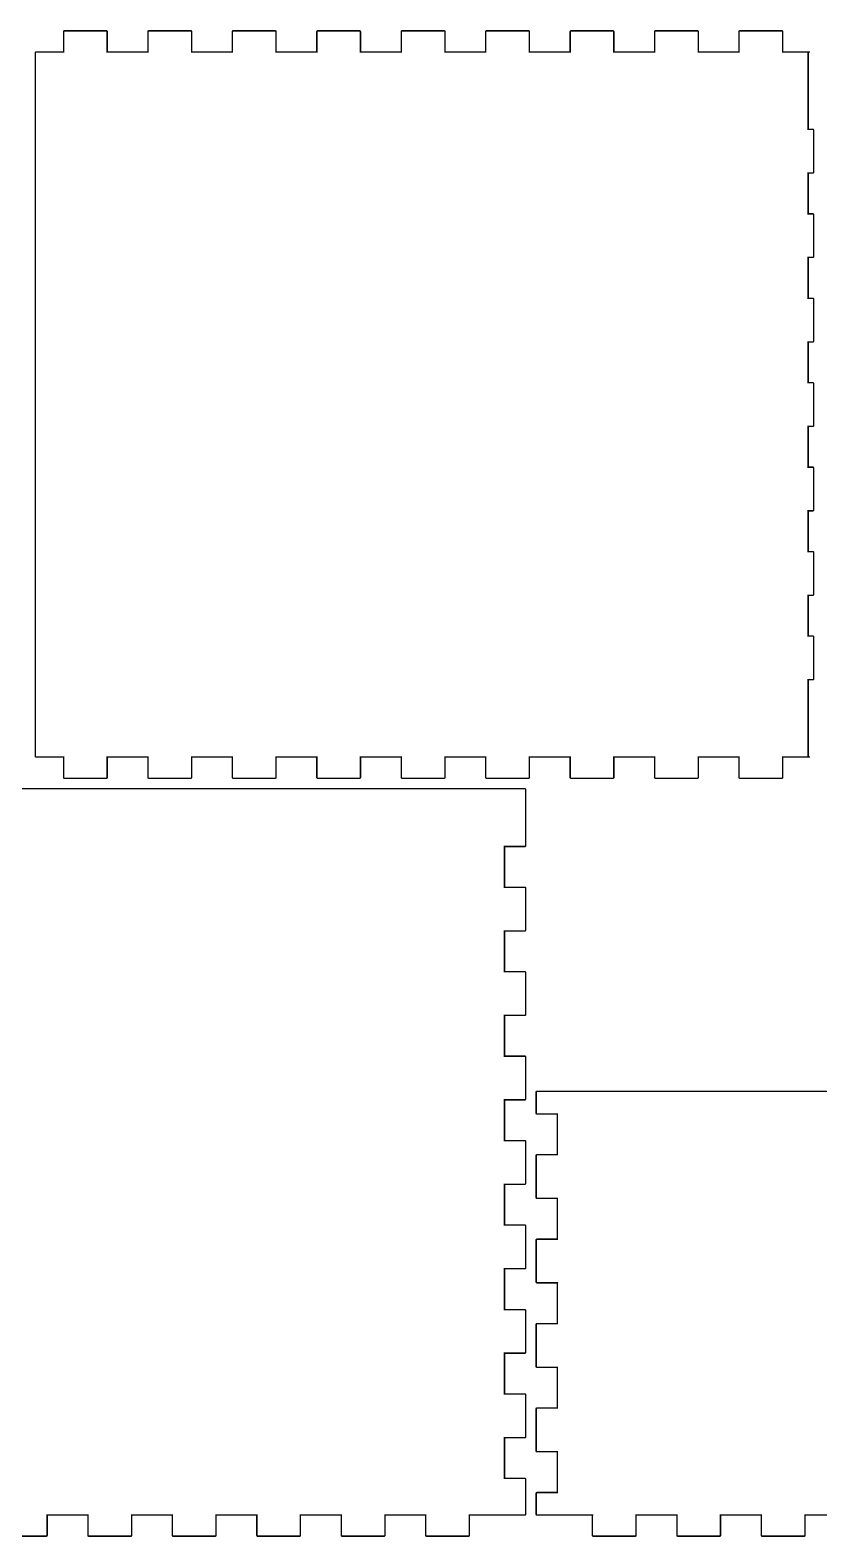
# Model space of a CAD drawing. Extents: x 1 to 736, y 1 to 227.
# Drawn here: x 351.9 to 464, y 12.6 to 226.7 of the extents above; entities that cross this region are included whole.
import ezdxf

# ---------------------------------------------------------------- set-up
doc = ezdxf.new("R2010")
doc.units = 0
doc.layers.get('0').update_dxf_attribs({"linetype": 'CONTINUOUS'})

msp = doc.modelspace()

# ---------------------------------------------------------------- linework, layer by layer
at = {"color": 0, "const_width": 0.2}
for points in [[(362.783, 226.642), (356.782, 226.642), (356.764, 226.642), (356.711, 226.613), (356.683, 226.559), (356.683, 226.541)], [(356.683, 226.541), (356.683, 223.541), (356.683, 223.559), (356.711, 223.613), (356.764, 223.642), (356.782, 223.642)], [(362.881, 223.541), (362.881, 226.541), (362.881, 226.559), (362.853, 226.613), (362.8, 226.642), (362.783, 226.642)], [(374.784, 226.642), (368.783, 226.642), (368.766, 226.642), (368.709, 226.613), (368.681, 226.559), (368.681, 226.541)], [(368.681, 226.541), (368.681, 223.541), (368.681, 223.559), (368.709, 223.613), (368.766, 223.642), (368.783, 223.642)], [(374.883, 223.541), (374.883, 226.541), (374.883, 226.559), (374.851, 226.613), (374.798, 226.642), (374.784, 226.642)], [(386.782, 226.642), (380.781, 226.642), (380.764, 226.642), (380.711, 226.613), (380.682, 226.559), (380.682, 226.541)], [(380.682, 226.541), (380.682, 223.541), (380.682, 223.559), (380.711, 223.613), (380.764, 223.642), (380.781, 223.642)], [(386.884, 223.541), (386.884, 226.541), (386.884, 226.559), (386.853, 226.613), (386.8, 226.642), (386.782, 226.642)], [(398.784, 226.642), (392.783, 226.642), (392.765, 226.642), (392.712, 226.613), (392.68, 226.559), (392.68, 226.541)], [(392.68, 226.541), (392.68, 223.541), (392.68, 223.559), (392.712, 223.613), (392.765, 223.642), (392.783, 223.642)], [(398.882, 223.541), (398.882, 226.541), (398.882, 226.559), (398.854, 226.613), (398.798, 226.642), (398.784, 226.642)], [(410.782, 226.642), (404.781, 226.642), (404.763, 226.642), (404.71, 226.613), (404.682, 226.559), (404.682, 226.541)], [(404.682, 226.541), (404.682, 223.541), (404.682, 223.559), (404.71, 223.613), (404.763, 223.642), (404.781, 223.642)], [(410.884, 223.541), (410.884, 226.541), (410.884, 226.559), (410.852, 226.613), (410.799, 226.642), (410.782, 226.642)], [(422.783, 226.642), (416.782, 226.642), (416.765, 226.642), (416.712, 226.613), (416.68, 226.559), (416.68, 226.541)], [(416.68, 226.541), (416.68, 223.541), (416.68, 223.559), (416.712, 223.613), (416.765, 223.642), (416.782, 223.642)], [(422.882, 223.541), (422.882, 226.541), (422.882, 226.559), (422.854, 226.613), (422.797, 226.642), (422.783, 226.642)], [(434.781, 226.642), (428.784, 226.642), (428.763, 226.642), (428.71, 226.613), (428.681, 226.559), (428.681, 226.541)], [(428.681, 226.541), (428.681, 223.541), (428.681, 223.559), (428.71, 223.613), (428.763, 223.642), (428.784, 223.642)], [(434.883, 223.541), (434.883, 226.541), (434.883, 226.559), (434.852, 226.613), (434.799, 226.642), (434.781, 226.642)], [(446.782, 226.642), (440.782, 226.642), (440.764, 226.642), (440.711, 226.613), (440.683, 226.559), (440.683, 226.541)], [(440.683, 226.541), (440.683, 223.541), (440.683, 223.559), (440.711, 223.613), (440.764, 223.642), (440.782, 223.642)], [(446.881, 223.541), (446.881, 226.541), (446.881, 226.559), (446.853, 226.613), (446.8, 226.642), (446.782, 226.642)], [(458.78, 226.642), (452.783, 226.642), (452.766, 226.642), (452.709, 226.613), (452.681, 226.559), (452.681, 226.541)], [(452.681, 226.541), (452.681, 223.541), (452.681, 223.559), (452.709, 223.613), (452.766, 223.642), (452.783, 223.642)], [(458.883, 223.541), (458.883, 226.541), (458.883, 226.559), (458.851, 226.613), (458.798, 226.642), (458.78, 226.642)], [(352.781, 223.642), (352.764, 223.642), (352.71, 223.613), (352.681, 223.559), (352.681, 223.541)], [(352.681, 223.541), (352.681, 123.541)], [(356.782, 223.642), (352.781, 223.642)], [(368.783, 223.642), (362.783, 223.642)], [(362.783, 223.642), (362.8, 223.642), (362.853, 223.613), (362.881, 223.559), (362.881, 223.541)], [(380.781, 223.642), (374.784, 223.642)], [(374.784, 223.642), (374.798, 223.642), (374.851, 223.613), (374.883, 223.559), (374.883, 223.541)], [(392.783, 223.642), (386.782, 223.642)], [(386.782, 223.642), (386.8, 223.642), (386.853, 223.613), (386.884, 223.559), (386.884, 223.541)], [(404.781, 223.642), (398.784, 223.642)], [(398.784, 223.642), (398.798, 223.642), (398.854, 223.613), (398.882, 223.559), (398.882, 223.541)], [(416.782, 223.642), (410.782, 223.642)], [(410.782, 223.642), (410.799, 223.642), (410.852, 223.613), (410.884, 223.559), (410.884, 223.541)], [(428.784, 223.642), (422.783, 223.642)], [(422.783, 223.642), (422.797, 223.642), (422.854, 223.613), (422.882, 223.559), (422.882, 223.541)], [(440.782, 223.642), (434.781, 223.642)], [(434.781, 223.642), (434.799, 223.642), (434.852, 223.613), (434.883, 223.559), (434.883, 223.541)], [(452.783, 223.642), (446.782, 223.642)], [(446.782, 223.642), (446.8, 223.642), (446.853, 223.613), (446.881, 223.559), (446.881, 223.541)], [(462.781, 223.642), (458.78, 223.642)], [(458.78, 223.642), (458.798, 223.642), (458.851, 223.613), (458.883, 223.559), (458.883, 223.541)], [(462.502, 223.541), (462.502, 223.559), (462.47, 223.613), (462.418, 223.642), (462.4, 223.642)], [(462.4, 223.642), (462.781, 223.642)], [(462.502, 212.542), (462.502, 223.541)], [(463.176, 212.642), (462.4, 212.642), (462.418, 212.642), (462.47, 212.614), (462.502, 212.56), (462.502, 212.542)], [(463.278, 206.542), (463.278, 212.542), (463.278, 212.56), (463.247, 212.614), (463.194, 212.642), (463.176, 212.642)], [(462.502, 206.542), (462.502, 206.525), (462.47, 206.471), (462.418, 206.441), (462.4, 206.441)], [(462.4, 206.441), (463.176, 206.441), (463.194, 206.441), (463.247, 206.471), (463.278, 206.525), (463.278, 206.542)], [(462.502, 200.542), (462.502, 206.542)], [(463.176, 200.642), (462.4, 200.642), (462.418, 200.642), (462.47, 200.613), (462.502, 200.56), (462.502, 200.542)], [(463.278, 194.542), (463.278, 200.542), (463.278, 200.56), (463.247, 200.613), (463.194, 200.642), (463.176, 200.642)], [(462.502, 194.542), (462.502, 194.525), (462.47, 194.472), (462.418, 194.441), (462.4, 194.441)], [(462.4, 194.441), (463.176, 194.441), (463.194, 194.441), (463.247, 194.472), (463.278, 194.525), (463.278, 194.542)], [(462.502, 188.542), (462.502, 194.542)], [(463.176, 188.642), (462.4, 188.642), (462.418, 188.642), (462.47, 188.613), (462.502, 188.56), (462.502, 188.542)], [(463.278, 182.542), (463.278, 188.542), (463.278, 188.56), (463.247, 188.613), (463.194, 188.642), (463.176, 188.642)], [(462.502, 182.542), (462.502, 182.525), (462.47, 182.471), (462.418, 182.441), (462.4, 182.441)], [(462.4, 182.441), (463.176, 182.441), (463.194, 182.441), (463.247, 182.471), (463.278, 182.525), (463.278, 182.542)], [(462.502, 176.542), (462.502, 182.542)], [(463.176, 176.643), (462.4, 176.643), (462.418, 176.643), (462.47, 176.614), (462.502, 176.56), (462.502, 176.542)], [(463.278, 170.542), (463.278, 176.542), (463.278, 176.56), (463.247, 176.614), (463.194, 176.643), (463.176, 176.643)], [(462.502, 170.542), (462.502, 170.525), (462.47, 170.472), (462.418, 170.441), (462.4, 170.441)], [(462.4, 170.441), (463.176, 170.441), (463.194, 170.441), (463.247, 170.472), (463.278, 170.525), (463.278, 170.542)], [(462.502, 164.542), (462.502, 170.542)], [(463.176, 164.642), (462.4, 164.642), (462.418, 164.642), (462.47, 164.614), (462.502, 164.56), (462.502, 164.542)], [(463.278, 158.542), (463.278, 164.542), (463.278, 164.56), (463.247, 164.614), (463.194, 164.642), (463.176, 164.642)], [(462.502, 158.542), (462.502, 158.525), (462.47, 158.472), (462.418, 158.441), (462.4, 158.441)], [(462.4, 158.441), (463.176, 158.441), (463.194, 158.441), (463.247, 158.472), (463.278, 158.525), (463.278, 158.542)], [(462.502, 152.542), (462.502, 158.542)], [(463.176, 152.643), (462.4, 152.643), (462.418, 152.643), (462.47, 152.613), (462.502, 152.56), (462.502, 152.542)], [(463.278, 146.542), (463.278, 152.542), (463.278, 152.56), (463.247, 152.613), (463.194, 152.643), (463.176, 152.643)], [(462.502, 146.542), (462.502, 146.526), (462.47, 146.472), (462.418, 146.441), (462.4, 146.441)], [(462.4, 146.441), (463.176, 146.441), (463.194, 146.441), (463.247, 146.472), (463.278, 146.526), (463.278, 146.542)], [(462.502, 140.542), (462.502, 146.542)], [(463.176, 140.643), (462.4, 140.643), (462.418, 140.643), (462.47, 140.614), (462.502, 140.56), (462.502, 140.542)], [(463.278, 134.542), (463.278, 140.542), (463.278, 140.56), (463.247, 140.614), (463.194, 140.643), (463.176, 140.643)], [(462.502, 134.542), (462.502, 134.525), (462.47, 134.472), (462.418, 134.441), (462.4, 134.441)], [(462.4, 134.441), (463.176, 134.441), (463.194, 134.441), (463.247, 134.472), (463.278, 134.525), (463.278, 134.542)], [(462.502, 123.542), (462.502, 134.542)], [(352.681, 123.541), (352.681, 123.524), (352.71, 123.471), (352.764, 123.44), (352.781, 123.44)], [(352.781, 123.442), (356.782, 123.442)], [(356.782, 123.442), (356.764, 123.442), (356.711, 123.472), (356.683, 123.526), (356.683, 123.542)], [(356.683, 123.542), (356.683, 120.542), (356.683, 120.526), (356.711, 120.472), (356.764, 120.442), (356.782, 120.442)], [(362.881, 120.542), (362.881, 123.542), (362.881, 123.526), (362.853, 123.472), (362.8, 123.442), (362.783, 123.442)], [(362.783, 123.442), (368.783, 123.442)], [(368.783, 123.442), (368.766, 123.442), (368.709, 123.472), (368.681, 123.526), (368.681, 123.542)], [(368.681, 123.542), (368.681, 120.542), (368.681, 120.526), (368.709, 120.472), (368.766, 120.442), (368.783, 120.442)], [(374.883, 120.542), (374.883, 123.542), (374.883, 123.526), (374.851, 123.472), (374.798, 123.442), (374.784, 123.442)], [(374.784, 123.442), (380.781, 123.442)], [(380.781, 123.442), (380.764, 123.442), (380.711, 123.472), (380.682, 123.526), (380.682, 123.542)], [(380.682, 123.542), (380.682, 120.542), (380.682, 120.526), (380.711, 120.472), (380.764, 120.442), (380.781, 120.442)], [(386.884, 120.542), (386.884, 123.542), (386.884, 123.526), (386.853, 123.472), (386.8, 123.442), (386.782, 123.442)], [(386.782, 123.442), (392.783, 123.442)], [(392.783, 123.442), (392.765, 123.442), (392.712, 123.472), (392.68, 123.526), (392.68, 123.542)], [(392.68, 123.542), (392.68, 120.542), (392.68, 120.526), (392.712, 120.472), (392.765, 120.442), (392.783, 120.442)], [(398.882, 120.542), (398.882, 123.542), (398.882, 123.526), (398.854, 123.472), (398.798, 123.442), (398.784, 123.442)], [(398.784, 123.442), (404.781, 123.442)], [(404.781, 123.442), (404.763, 123.442), (404.71, 123.472), (404.682, 123.526), (404.682, 123.542)], [(404.682, 123.542), (404.682, 120.542), (404.682, 120.526), (404.71, 120.472), (404.763, 120.442), (404.781, 120.442)], [(410.884, 120.542), (410.884, 123.542), (410.884, 123.526), (410.852, 123.472), (410.799, 123.442), (410.782, 123.442)], [(410.782, 123.442), (416.782, 123.442)], [(416.782, 123.442), (416.765, 123.442), (416.712, 123.472), (416.68, 123.526), (416.68, 123.542)], [(416.68, 123.542), (416.68, 120.542), (416.68, 120.526), (416.712, 120.472), (416.765, 120.442), (416.782, 120.442)], [(422.882, 120.542), (422.882, 123.542), (422.882, 123.526), (422.854, 123.472), (422.797, 123.442), (422.783, 123.442)], [(422.783, 123.442), (428.784, 123.442)], [(428.784, 123.442), (428.763, 123.442), (428.71, 123.472), (428.681, 123.526), (428.681, 123.542)], [(428.681, 123.542), (428.681, 120.542), (428.681, 120.526), (428.71, 120.472), (428.763, 120.442), (428.784, 120.442)], [(434.883, 120.542), (434.883, 123.542), (434.883, 123.526), (434.852, 123.472), (434.799, 123.442), (434.781, 123.442)], [(434.781, 123.442), (440.782, 123.442)], [(440.782, 123.442), (440.764, 123.442), (440.711, 123.472), (440.683, 123.526), (440.683, 123.542)], [(440.683, 123.542), (440.683, 120.542), (440.683, 120.526), (440.711, 120.472), (440.764, 120.442), (440.782, 120.442)], [(446.881, 120.542), (446.881, 123.542), (446.881, 123.526), (446.853, 123.472), (446.8, 123.442), (446.782, 123.442)], [(446.782, 123.442), (452.783, 123.442)], [(452.783, 123.442), (452.766, 123.442), (452.709, 123.472), (452.681, 123.526), (452.681, 123.542)], [(452.681, 123.542), (452.681, 120.542), (452.681, 120.526), (452.709, 120.472), (452.766, 120.442), (452.783, 120.442)], [(458.883, 120.542), (458.883, 123.542), (458.883, 123.526), (458.851, 123.472), (458.798, 123.442), (458.78, 123.442)], [(458.78, 123.442), (462.781, 123.442)], [(462.781, 123.442), (462.4, 123.442), (462.418, 123.442), (462.47, 123.472), (462.502, 123.526), (462.502, 123.542)], [(356.782, 120.442), (362.783, 120.442), (362.8, 120.442), (362.853, 120.472), (362.881, 120.526), (362.881, 120.542)], [(368.783, 120.442), (374.784, 120.442), (374.798, 120.442), (374.851, 120.472), (374.883, 120.526), (374.883, 120.542)], [(380.781, 120.442), (386.782, 120.442), (386.8, 120.442), (386.853, 120.472), (386.884, 120.526), (386.884, 120.542)], [(392.783, 120.442), (398.784, 120.442), (398.798, 120.442), (398.854, 120.472), (398.882, 120.526), (398.882, 120.542)], [(404.781, 120.442), (410.782, 120.442), (410.799, 120.442), (410.852, 120.472), (410.884, 120.526), (410.884, 120.542)], [(416.782, 120.442), (422.783, 120.442), (422.797, 120.442), (422.854, 120.472), (422.882, 120.526), (422.882, 120.542)], [(428.784, 120.442), (434.781, 120.442), (434.799, 120.442), (434.852, 120.472), (434.883, 120.526), (434.883, 120.542)], [(440.782, 120.442), (446.782, 120.442), (446.8, 120.442), (446.853, 120.472), (446.881, 120.526), (446.881, 120.542)], [(452.783, 120.442), (458.78, 120.442), (458.798, 120.442), (458.851, 120.472), (458.883, 120.526), (458.883, 120.542)], [(419.248, 118.941), (319.249, 118.941)], [(422.25, 118.941), (419.248, 118.941)], [(422.349, 115.841), (422.349, 118.841), (422.349, 118.859), (422.321, 118.912), (422.264, 118.941), (422.25, 118.941)], [(422.349, 110.841), (422.349, 115.841)], [(419.35, 104.841), (419.35, 110.841), (419.35, 110.824), (419.319, 110.771), (419.266, 110.74), (419.248, 110.74)], [(419.248, 110.74), (422.25, 110.74), (422.264, 110.74), (422.321, 110.771), (422.349, 110.824), (422.349, 110.841)], [(422.25, 104.942), (419.248, 104.942), (419.266, 104.942), (419.319, 104.913), (419.35, 104.859), (419.35, 104.841)], [(422.349, 104.841), (422.349, 104.859), (422.321, 104.913), (422.264, 104.942), (422.25, 104.942)], [(422.349, 98.8413), (422.349, 104.841)], [(419.35, 92.8412), (419.35, 98.8413), (419.35, 98.8247), (419.319, 98.7707), (419.266, 98.7407), (419.248, 98.7407)], [(419.248, 98.7407), (422.25, 98.7407), (422.264, 98.7407), (422.321, 98.7707), (422.349, 98.8247), (422.349, 98.8413)], [(422.25, 92.9418), (419.248, 92.9418), (419.266, 92.9418), (419.319, 92.9128), (419.35, 92.8592), (419.35, 92.8412)], [(422.349, 92.8412), (422.349, 92.8592), (422.321, 92.9128), (422.264, 92.9418), (422.25, 92.9418)], [(422.349, 86.8412), (422.349, 92.8412)], [(419.35, 80.8411), (419.35, 86.8412), (419.35, 86.8246), (419.319, 86.771), (419.266, 86.7406), (419.248, 86.7406)], [(419.248, 86.7406), (422.25, 86.7406), (422.264, 86.7406), (422.321, 86.771), (422.349, 86.8246), (422.349, 86.8412)], [(422.25, 80.9417), (419.248, 80.9417), (419.266, 80.9417), (419.319, 80.9128), (419.35, 80.8591), (419.35, 80.8411)], [(422.349, 80.8411), (422.349, 80.8591), (422.321, 80.9128), (422.264, 80.9417), (422.25, 80.9417)], [(422.349, 74.8411), (422.349, 80.8411)], [(419.35, 68.8414), (419.35, 74.8411), (419.35, 74.8249), (419.319, 74.7709), (419.266, 74.7406), (419.248, 74.7406)], [(419.248, 74.7406), (422.25, 74.7406), (422.264, 74.7406), (422.321, 74.7709), (422.349, 74.8249), (422.349, 74.8411)], [(426.949, 75.9425), (423.951, 75.9425), (423.933, 75.9425), (423.877, 75.9135), (423.848, 75.8596), (423.848, 75.8416)], [(423.848, 75.8416), (423.848, 72.8416)], [(526.948, 75.9425), (426.949, 75.9425)], [(423.848, 72.8416), (423.848, 72.8253), (423.877, 72.7714), (423.933, 72.741), (423.951, 72.741)], [(423.951, 72.741), (426.949, 72.741), (426.932, 72.741), (426.879, 72.7714), (426.847, 72.8253), (426.847, 72.8416)], [(426.847, 72.8416), (426.847, 66.8419), (426.847, 66.8595), (426.879, 66.9135), (426.932, 66.9424), (426.949, 66.9424)], [(422.25, 68.9419), (419.248, 68.9419), (419.266, 68.9419), (419.319, 68.913), (419.35, 68.859), (419.35, 68.8414)], [(422.349, 68.8414), (422.349, 68.859), (422.321, 68.913), (422.264, 68.9419), (422.25, 68.9419)], [(422.349, 62.8414), (422.349, 68.8414)], [(426.949, 66.9424), (423.951, 66.9424), (423.933, 66.9424), (423.877, 66.9135), (423.848, 66.8595), (423.848, 66.8419)], [(423.848, 66.8419), (423.848, 60.8418)], [(419.35, 56.8413), (419.35, 62.8414), (419.35, 62.8248), (419.319, 62.7712), (419.266, 62.7408), (419.248, 62.7408)], [(419.248, 62.7408), (422.25, 62.7408), (422.264, 62.7408), (422.321, 62.7712), (422.349, 62.8248), (422.349, 62.8414)], [(423.848, 60.8418), (423.848, 60.8252), (423.877, 60.7716), (423.933, 60.7413), (423.951, 60.7413)], [(423.951, 60.7413), (426.949, 60.7413), (426.932, 60.7413), (426.879, 60.7716), (426.847, 60.8252), (426.847, 60.8418)], [(426.847, 60.8418), (426.847, 54.8418), (426.847, 54.8598), (426.879, 54.9134), (426.932, 54.9423), (426.949, 54.9423)], [(422.25, 56.9419), (419.248, 56.9419), (419.266, 56.9419), (419.319, 56.9129), (419.35, 56.8593), (419.35, 56.8413)], [(422.349, 56.8413), (422.349, 56.8593), (422.321, 56.9129), (422.264, 56.9419), (422.25, 56.9419)], [(422.349, 50.8413), (422.349, 56.8413)], [(426.949, 54.9423), (423.951, 54.9423), (423.933, 54.9423), (423.877, 54.9134), (423.848, 54.8598), (423.848, 54.8418)], [(423.848, 54.8418), (423.848, 48.8417)], [(419.35, 44.8412), (419.35, 50.8413), (419.35, 50.8247), (419.319, 50.7711), (419.266, 50.7407), (419.248, 50.7407)], [(419.248, 50.7407), (422.25, 50.7407), (422.264, 50.7407), (422.321, 50.7711), (422.349, 50.8247), (422.349, 50.8413)], [(423.848, 48.8417), (423.848, 48.8251), (423.877, 48.7715), (423.933, 48.7412), (423.951, 48.7412)], [(423.951, 48.7412), (426.949, 48.7412), (426.932, 48.7412), (426.879, 48.7715), (426.847, 48.8251), (426.847, 48.8417)], [(426.847, 48.8417), (426.847, 42.8417), (426.847, 42.8597), (426.879, 42.9137), (426.932, 42.9426), (426.949, 42.9426)], [(422.25, 44.9421), (419.248, 44.9421), (419.266, 44.9421), (419.319, 44.9132), (419.35, 44.8592), (419.35, 44.8412)], [(422.349, 44.8412), (422.349, 44.8592), (422.321, 44.9132), (422.264, 44.9421), (422.25, 44.9421)], [(422.349, 38.8415), (422.349, 44.8412)], [(426.949, 42.9426), (423.951, 42.9426), (423.933, 42.9426), (423.877, 42.9137), (423.848, 42.8597), (423.848, 42.8417)], [(423.848, 42.8417), (423.848, 36.842)], [(419.35, 32.8414), (419.35, 38.8415), (419.35, 38.825), (419.319, 38.771), (419.266, 38.7406), (419.248, 38.7406)], [(419.248, 38.7406), (422.25, 38.7406), (422.264, 38.7406), (422.321, 38.771), (422.349, 38.825), (422.349, 38.8415)], [(423.848, 36.842), (423.848, 36.8254), (423.877, 36.7714), (423.933, 36.7411), (423.951, 36.7411)], [(423.951, 36.7411), (426.949, 36.7411), (426.932, 36.7411), (426.879, 36.7714), (426.847, 36.8254), (426.847, 36.842)], [(426.847, 36.842), (426.847, 30.8419), (426.847, 30.8598), (426.879, 30.9135), (426.932, 30.9425), (426.949, 30.9425)], [(422.25, 32.942), (419.248, 32.942), (419.266, 32.942), (419.319, 32.9131), (419.35, 32.8593), (419.35, 32.8414)], [(422.349, 32.8414), (422.349, 32.8593), (422.321, 32.9131), (422.264, 32.942), (422.25, 32.942)], [(422.349, 26.8414), (422.349, 32.8414)], [(426.949, 30.9425), (423.951, 30.9425), (423.933, 30.9425), (423.877, 30.9135), (423.848, 30.8598), (423.848, 30.8419)], [(423.848, 30.8419), (423.848, 24.8419)], [(419.35, 20.8414), (419.35, 26.8414), (419.35, 26.8249), (419.319, 26.7711), (419.266, 26.7408), (419.248, 26.7408)], [(419.248, 26.7408), (422.25, 26.7408), (422.264, 26.7408), (422.321, 26.7711), (422.349, 26.8249), (422.349, 26.8414)], [(423.848, 24.8419), (423.848, 24.8254), (423.877, 24.7716), (423.933, 24.7413), (423.951, 24.7413)], [(423.951, 24.7413), (426.949, 24.7413), (426.932, 24.7413), (426.879, 24.7716), (426.847, 24.8254), (426.847, 24.8419)], [(426.847, 24.8419), (426.847, 18.8419), (426.847, 18.8598), (426.879, 18.9136), (426.932, 18.9425), (426.949, 18.9425)], [(422.25, 20.9421), (419.248, 20.9421), (419.266, 20.9421), (419.319, 20.9131), (419.35, 20.8594), (419.35, 20.8414)], [(422.349, 20.8414), (422.349, 20.8594), (422.321, 20.9131), (422.264, 20.9421), (422.25, 20.9421)], [(422.349, 15.8419), (422.349, 20.8414)], [(426.949, 18.9425), (423.951, 18.9425), (423.933, 18.9425), (423.877, 18.9136), (423.848, 18.8598), (423.848, 18.8419)], [(423.848, 18.8419), (423.848, 15.8419)], [(354.351, 12.8419), (354.351, 15.8419), (354.351, 15.8254), (354.319, 15.7716), (354.266, 15.7413), (354.249, 15.7413)], [(354.249, 15.7413), (360.25, 15.7413)], [(360.25, 15.7413), (360.232, 15.7413), (360.179, 15.7716), (360.147, 15.8254), (360.147, 15.8419)], [(360.147, 15.8419), (360.147, 12.8419), (360.147, 12.8254), (360.179, 12.7716), (360.232, 12.7413), (360.25, 12.7413)], [(366.349, 12.8419), (366.349, 15.8419), (366.349, 15.8254), (366.321, 15.7716), (366.264, 15.7413), (366.25, 15.7413)], [(366.25, 15.7413), (372.251, 15.7413)], [(372.251, 15.7413), (372.23, 15.7413), (372.177, 15.7716), (372.149, 15.8254), (372.149, 15.8419)], [(372.149, 15.8419), (372.149, 12.8419), (372.149, 12.8254), (372.177, 12.7716), (372.23, 12.7413), (372.251, 12.7413)], [(378.351, 12.8419), (378.351, 15.8419), (378.351, 15.8254), (378.319, 15.7716), (378.266, 15.7413), (378.248, 15.7413)], [(378.248, 15.7413), (384.249, 15.7413)], [(384.249, 15.7413), (384.231, 15.7413), (384.179, 15.7716), (384.15, 15.8254), (384.15, 15.8419)], [(384.15, 15.8419), (384.15, 12.8419), (384.15, 12.8254), (384.179, 12.7716), (384.231, 12.7413), (384.249, 12.7413)], [(390.349, 12.8419), (390.349, 15.8419), (390.349, 15.8254), (390.32, 15.7716), (390.267, 15.7413), (390.25, 15.7413)], [(390.25, 15.7413), (396.251, 15.7413)], [(396.251, 15.7413), (396.233, 15.7413), (396.177, 15.7716), (396.148, 15.8254), (396.148, 15.8419)], [(396.148, 15.8419), (396.148, 12.8419), (396.148, 12.8254), (396.177, 12.7716), (396.233, 12.7413), (396.251, 12.7413)], [(402.35, 12.8419), (402.35, 15.8419), (402.35, 15.8254), (402.318, 15.7716), (402.265, 15.7413), (402.248, 15.7413)], [(402.248, 15.7413), (408.249, 15.7413)], [(408.249, 15.7413), (408.231, 15.7413), (408.178, 15.7716), (408.15, 15.8254), (408.15, 15.8419)], [(408.15, 15.8419), (408.15, 12.8419), (408.15, 12.8254), (408.178, 12.7716), (408.231, 12.7413), (408.249, 12.7413)], [(414.352, 12.8419), (414.352, 15.8419), (414.352, 15.8254), (414.32, 15.7716), (414.267, 15.7413), (414.249, 15.7413)], [(414.249, 15.7413), (419.248, 15.7413)], [(419.248, 15.7413), (422.25, 15.7413), (422.264, 15.7413), (422.321, 15.7716), (422.349, 15.8254), (422.349, 15.8419)], [(423.848, 15.8419), (423.848, 15.8254), (423.877, 15.7716), (423.933, 15.7413), (423.951, 15.7413)], [(423.951, 15.7413), (426.949, 15.7413)], [(426.949, 15.7413), (431.952, 15.7413)], [(431.952, 15.7413), (431.934, 15.7413), (431.878, 15.7716), (431.849, 15.8254), (431.849, 15.8419)], [(431.849, 15.8419), (431.849, 12.8419), (431.849, 12.8254), (431.878, 12.7716), (431.934, 12.7413), (431.952, 12.7413)], [(438.051, 12.8419), (438.051, 15.8419), (438.051, 15.8254), (438.019, 15.7716), (437.967, 15.7413), (437.949, 15.7413)], [(437.949, 15.7413), (443.95, 15.7413)], [(443.95, 15.7413), (443.932, 15.7413), (443.879, 15.7716), (443.851, 15.8254), (443.851, 15.8419)], [(443.851, 15.8419), (443.851, 12.8419), (443.851, 12.8254), (443.879, 12.7716), (443.932, 12.7413), (443.95, 12.7413)], [(450.049, 12.8419), (450.049, 15.8419), (450.049, 15.8254), (450.021, 15.7716), (449.968, 15.7413), (449.95, 15.7413)], [(449.95, 15.7413), (455.951, 15.7413)], [(455.951, 15.7413), (455.934, 15.7413), (455.877, 15.7716), (455.849, 15.8254), (455.849, 15.8419)], [(455.849, 15.8419), (455.849, 12.8419), (455.849, 12.8254), (455.877, 12.7716), (455.934, 12.7413), (455.951, 12.7413)], [(462.051, 12.8419), (462.051, 15.8419), (462.051, 15.8254), (462.019, 15.7716), (461.966, 15.7413), (461.948, 15.7413)], [(461.948, 15.7413), (467.949, 15.7413)], [(348.25, 12.7413), (354.249, 12.7413), (354.266, 12.7413), (354.319, 12.7716), (354.351, 12.8254), (354.351, 12.8419)], [(360.25, 12.7413), (366.25, 12.7413), (366.264, 12.7413), (366.321, 12.7716), (366.349, 12.8254), (366.349, 12.8419)], [(372.251, 12.7413), (378.248, 12.7413), (378.266, 12.7413), (378.319, 12.7716), (378.351, 12.8254), (378.351, 12.8419)], [(384.249, 12.7413), (390.25, 12.7413), (390.267, 12.7413), (390.32, 12.7716), (390.349, 12.8254), (390.349, 12.8419)], [(396.251, 12.7413), (402.248, 12.7413), (402.265, 12.7413), (402.318, 12.7716), (402.35, 12.8254), (402.35, 12.8419)], [(408.249, 12.7413), (414.249, 12.7413), (414.267, 12.7413), (414.32, 12.7716), (414.352, 12.8254), (414.352, 12.8419)], [(431.952, 12.7413), (437.949, 12.7413), (437.967, 12.7413), (438.019, 12.7716), (438.051, 12.8254), (438.051, 12.8419)], [(443.95, 12.7413), (449.95, 12.7413), (449.968, 12.7413), (450.021, 12.7716), (450.049, 12.8254), (450.049, 12.8419)], [(455.951, 12.7413), (461.948, 12.7413), (461.966, 12.7413), (462.019, 12.7716), (462.051, 12.8254), (462.051, 12.8419)]]:
    msp.add_lwpolyline(points, dxfattribs=at)

doc.saveas('drawing.dxf')
